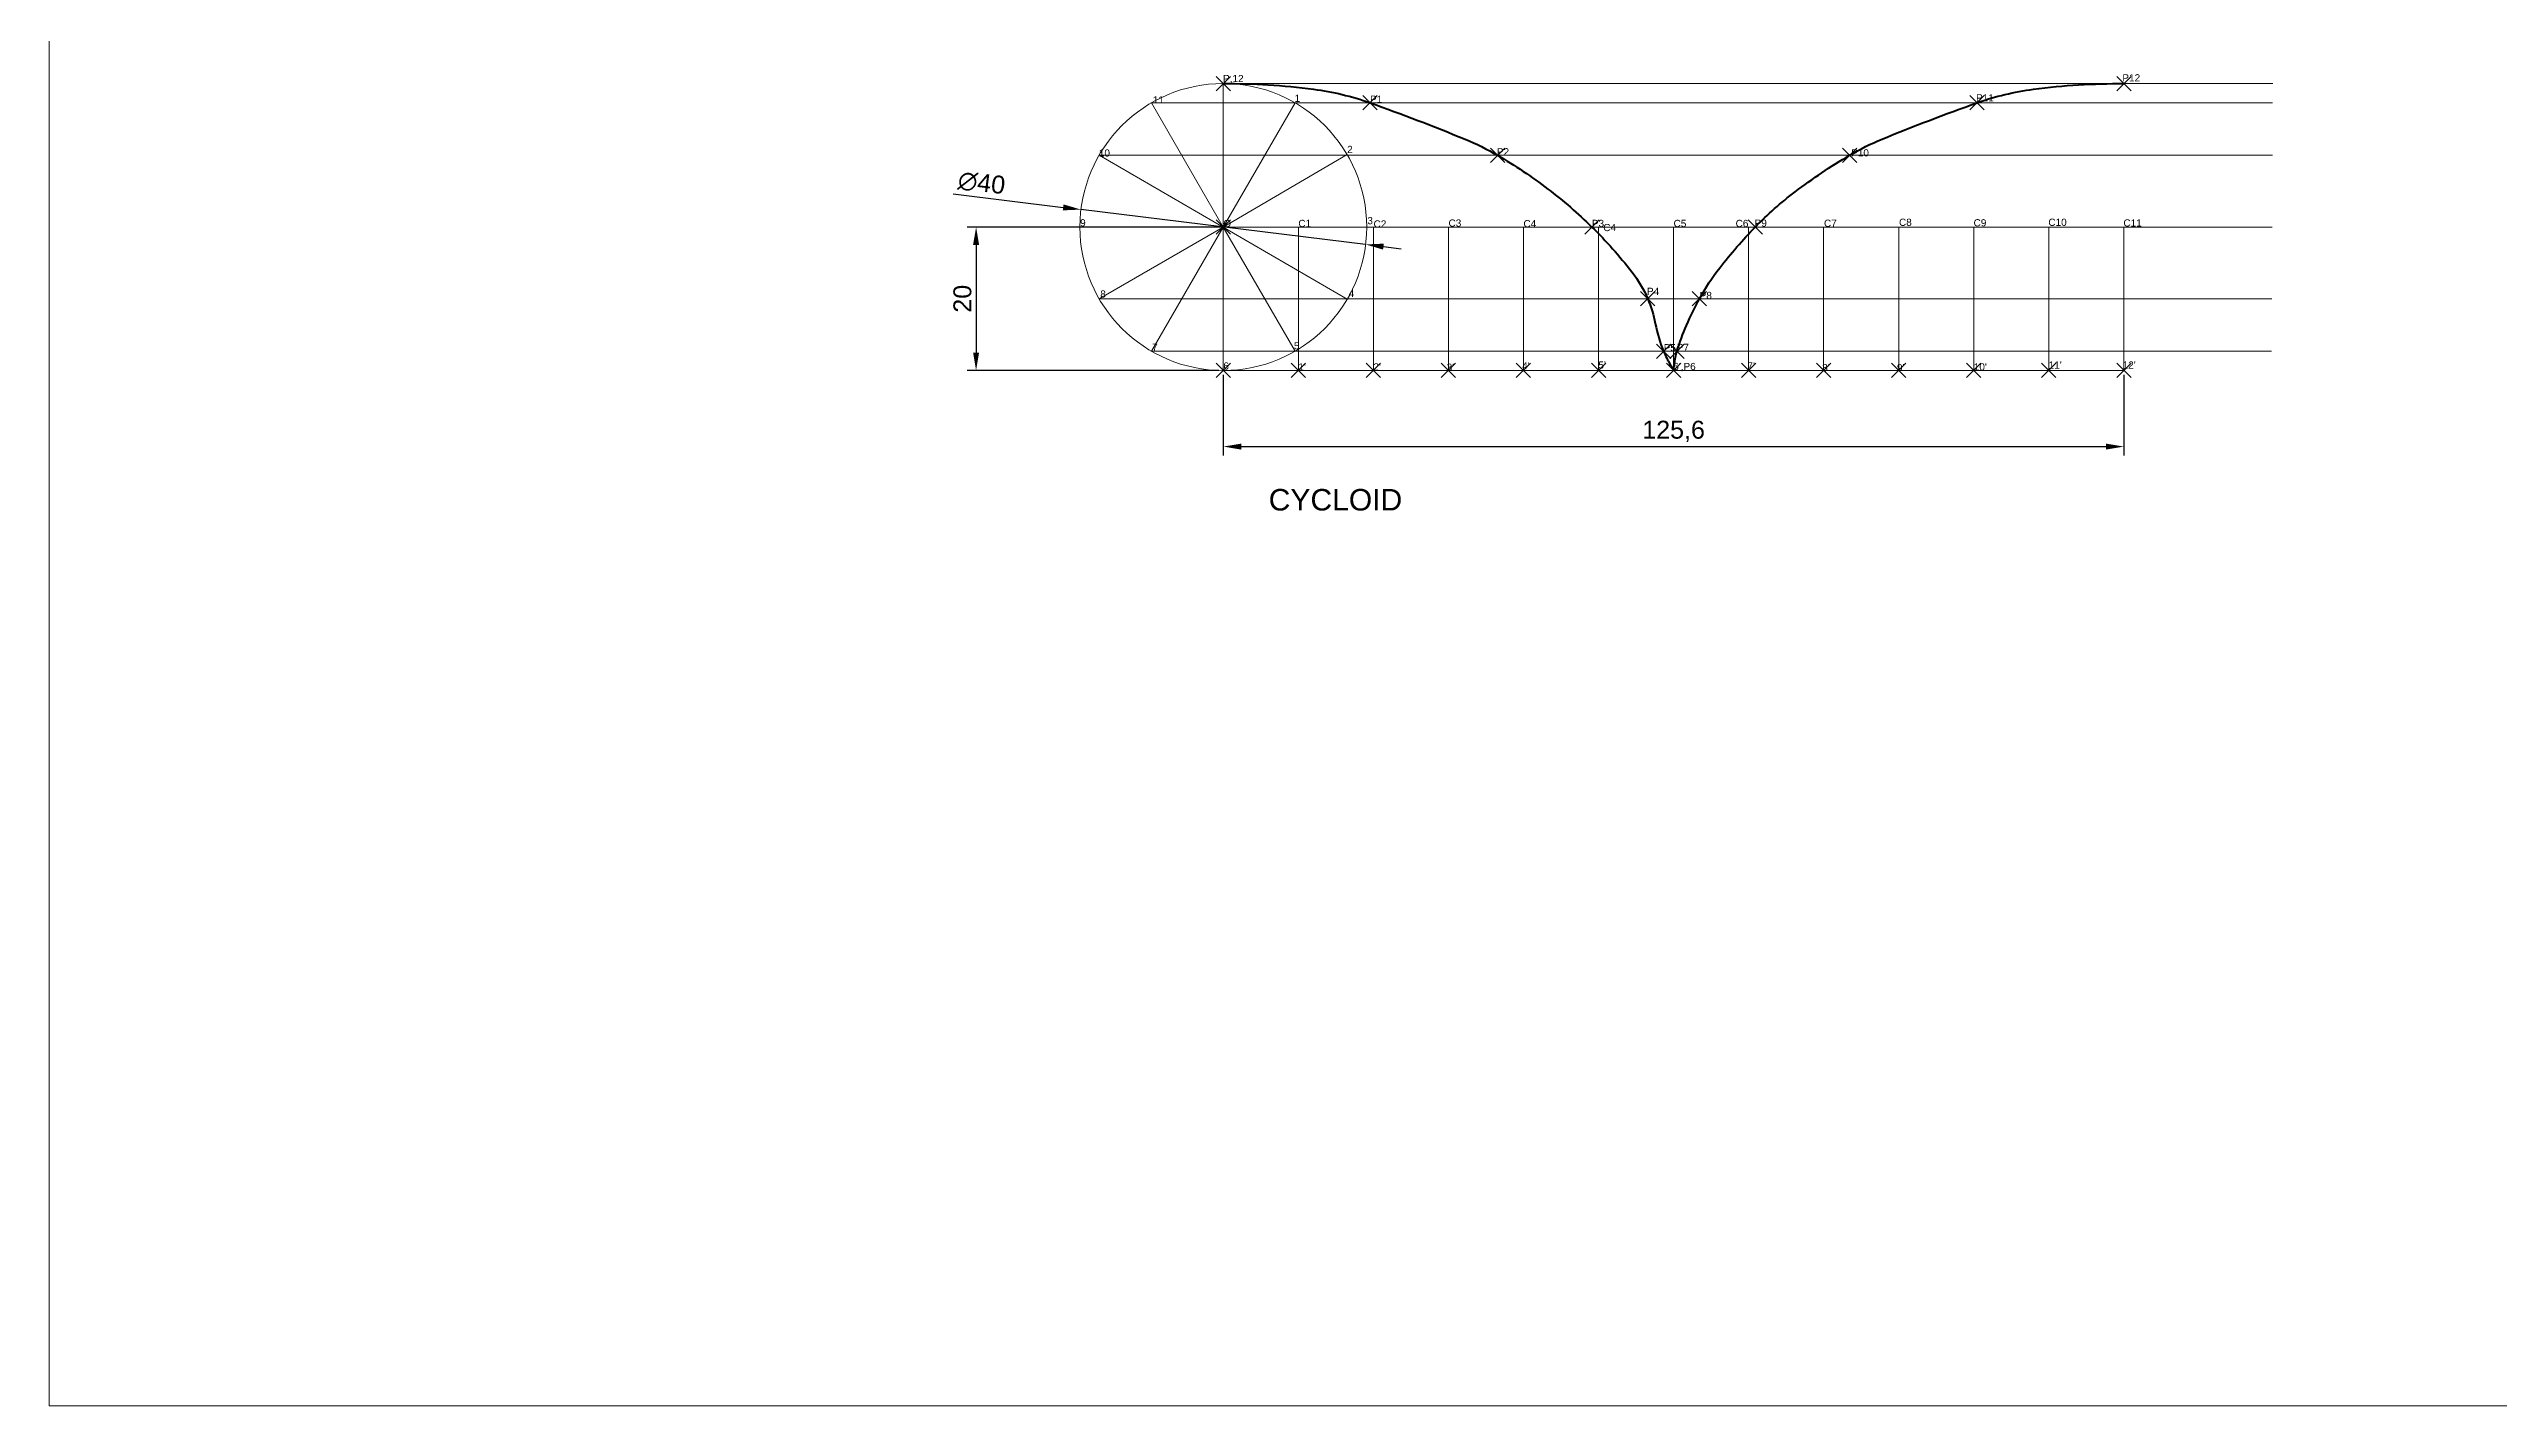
# Model space of a CAD drawing. Header units: millimetres. Extents: x 7 to 607, y 7 to 357.
# Drawn here: x 6.6 to 348.4, y 6.7 to 195.9 of the extents above; entities that cross this region are included whole.
import ezdxf

# ---------------------------------------------------------------- set-up
doc = ezdxf.new("R2010")
doc.units = ezdxf.units.MM
doc.header["$PDMODE"] = 3
doc.header["$PDSIZE"] = 1
doc.layers.get('0').update_dxf_attribs({"lineweight": 50})
for name, color, linetype, lineweight in [('dimensions', 140, 'Continuous', 30), ('Proj', 252, 'Continuous', 20), ('projectors', 220, 'Continuous', 5)]:
    doc.layers.add(name, color=color, linetype=linetype, lineweight=lineweight)
doc.styles.get("Standard").update_dxf_attribs({"font": 'arial.ttf'})
doc.dimstyles.new('ISO-25', dxfattribs={"dimtxt": 2.5, "dimasz": 2.5, "dimexe": 1.25, "dimexo": 0.625, "dimtad": 1, "dimtxsty": 'Standard', "dimcen": 2.5, "dimadec": 0, "dimazin": 0, "dimtfac": 1, "dimtmove": 0, "dimatfit": 3, "dimfxl": 1, "dimarcsym": 0})

# ---------------------------------------------------------------- blocks, each defined once
blk = doc.blocks.new('*D9')
at = {"layer": 'Defpoints', "color": 0, "transparency": 16777216}
for p in [(170.43, 171.07), (135.95, 151.07), (170.43, 151.07)]:
    blk.add_point(p, dxfattribs=at)
at = {"layer": 'dimensions', "color": 0, "lineweight": -2, "transparency": 16777216}
for p, q in [((169.8, 171.07), (134.7, 171.07)), ((135.95, 168.57), (135.95, 153.57)), ((169.8, 151.07), (134.7, 151.07))]:
    blk.add_line(p, q, dxfattribs=at)
at = {"layer": 'dimensions', "color": 0, "transparency": 16777216}
for points in [[(135.53, 168.57), (136.37, 168.57), (135.95, 171.07)], [(135.53, 153.57), (136.37, 153.57), (135.95, 151.07)]]:
    blk.add_solid(points, dxfattribs=at)
at = {"layer": 'dimensions', "color": 0, "transparency": 16777216, "insert": (134.05, 161.07), "char_height": 2.5, "attachment_point": 5, "rotation": 90}
blk.add_mtext('20', dxfattribs=at)
blk = doc.blocks.new('*D10')
at = {"layer": 'Defpoints', "color": 0, "transparency": 16777216}
for p in [(150.58, 173.5), (190.28, 168.64)]:
    blk.add_point(p, dxfattribs=at)
at = {"layer": 'dimensions', "color": 0, "lineweight": -2, "transparency": 16777216}
for p, q in [((132.74, 175.69), (148.09, 173.81)), ((190.28, 168.64), (150.58, 173.5)), ((192.76, 168.33), (195.24, 168.03))]:
    blk.add_line(p, q, dxfattribs=at)
at = {"layer": 'dimensions', "color": 0, "transparency": 16777216}
for points in [[(148.15, 174.22), (148.04, 173.39), (150.58, 173.5)], [(192.81, 168.75), (192.71, 167.92), (190.28, 168.64)]]:
    blk.add_solid(points, dxfattribs=at)
at = {"layer": 'dimensions', "color": 0, "transparency": 16777216, "insert": (136.72, 177.19), "char_height": 2.5, "attachment_point": 5, "rotation": 353.0138}
blk.add_mtext('∅40', dxfattribs=at)
blk = doc.blocks.new('*D11')
at = {"layer": 'Defpoints', "color": 0, "transparency": 16777216}
for p in [(170.43, 151.07), (296.03, 151.07), (296.03, 140.46)]:
    blk.add_point(p, dxfattribs=at)
at = {"layer": 'dimensions', "color": 0, "lineweight": -2, "transparency": 16777216}
for p, q in [((170.43, 150.45), (170.43, 139.21)), ((296.03, 150.45), (296.03, 139.21)), ((172.93, 140.46), (293.53, 140.46))]:
    blk.add_line(p, q, dxfattribs=at)
at = {"layer": 'dimensions', "color": 0, "transparency": 16777216}
for points in [[(172.93, 140.87), (172.93, 140.04), (170.43, 140.46)], [(293.53, 140.87), (293.53, 140.04), (296.03, 140.46)]]:
    blk.add_solid(points, dxfattribs=at)
at = {"layer": 'dimensions', "color": 0, "transparency": 16777216, "insert": (233.23, 142.58), "char_height": 2.5, "attachment_point": 5}
blk.add_mtext('125,6', dxfattribs=at)

msp = doc.modelspace()

# ---------------------------------------------------------------- linework, layer by layer
for points in [[(170.386, 191.071, -0.0337657), (183.003, 190.282, -0.0526872), (190.894, 188.391, -0.0124917), (204.149, 183.319, -0.0350815), (208.681, 181.071, -0.0299086), (215.699, 176.367, -0.0311991), (221.828, 171.071, -0.0335405), (227.388, 164.841, -0.0641477), (229.615, 161.071, -0.0530287), (230.68, 157.619, 0.0474379), (231.828, 153.75, 0.0246033), (232.272, 152.787, 0.0132872), (233.228, 151.071)], [(233.228, 151.071, -0.0148051), (233.496, 152.94, -0.0335574), (233.694, 153.75, -0.0248287), (235.036, 157.356, -0.0231228), (236.84, 161.071, -0.0408344), (239.664, 165.38, -0.0278312), (244.628, 171.071, -0.0369096), (250.181, 175.982, -0.0299248), (257.774, 181.071, -0.0350654), (262.309, 183.321, -0.0124995), (275.561, 188.391, -0.052613), (283.433, 190.279, -0.0336985), (296.028, 191.071)]]:
    msp.add_lwpolyline(points, format="xyb")
at = {"layer": 'Proj'}
msp.add_lwpolyline([(6.648, 6.707), (606.648, 6.707), (606.648, 356.707), (6.648, 356.707)], close=True, dxfattribs=at)
at = {"layer": 'projectors'}
for p, q in [((170.428, 171.071), (160.428, 188.391)), ((160.428, 188.391), (316.777, 188.391)), ((170.428, 171.071), (170.428, 191.071)), ((170.428, 191.071), (316.789, 191.071)), ((170.428, 171.071), (180.428, 188.391)), ((170.428, 171.071), (187.687, 181.175)), ((170.428, 171.071), (153.107, 181.071)), ((153.107, 181.071), (316.744, 181.071)), ((170.428, 171.071), (150.428, 171.071)), ((170.428, 171.071), (153.107, 161.071)), ((170.428, 171.071), (160.428, 153.75)), ((170.428, 151.071), (170.428, 171.071)), ((170.428, 171.071), (316.699, 171.071)), ((170.428, 171.071), (187.725, 161.031)), ((170.428, 171.071), (180.428, 153.75)), ((180.894, 151.071), (180.894, 171.071)), ((191.361, 151.071), (191.361, 171.071)), ((201.828, 151.071), (201.828, 171.071)), ((212.294, 151.071), (212.294, 171.071)), ((222.761, 151.071), (222.761, 171.071)), ((233.228, 151.071), (233.228, 171.071)), ((243.694, 151.071), (243.694, 171.071)), ((254.161, 151.071), (254.161, 171.071)), ((264.628, 151.071), (264.628, 171.071)), ((275.094, 151.071), (275.094, 171.071)), ((285.561, 151.071), (285.561, 171.071)), ((296.028, 151.071), (296.028, 171.071)), ((153.107, 161.071), (316.654, 161.071)), ((160.428, 153.75), (316.622, 153.75)), ((170.428, 151.071), (296.028, 151.071))]:
    msp.add_line(p, q, dxfattribs=at)
msp.add_circle((170.428, 171.071), 20, dxfattribs=at)
at = {"layer": 'projectors', "color": 80}
for p in [(170.428, 191.071), (296.028, 191.071), (190.894, 188.391), (275.561, 188.391), (208.681, 181.071), (257.774, 181.071), (221.828, 171.071), (244.628, 171.071), (229.615, 161.071), (236.84, 161.071), (231.828, 153.75), (233.694, 153.75), (233.228, 151.071)]:
    msp.add_point(p, dxfattribs=at)
at = {"layer": 'projectors'}
for p in [(170.428, 171.071), (170.428, 151.071), (180.894, 151.071), (191.361, 151.071), (201.828, 151.071), (212.294, 151.071), (222.761, 151.071), (243.694, 151.071), (254.161, 151.071), (264.628, 151.071), (275.094, 151.071), (285.561, 151.071), (296.028, 151.071)]:
    msp.add_point(p, dxfattribs=at)

# ---------------------------------------------------------------- texts
for s, height, p in [('P12', 1, (295.818, 191.369)), ('11', 1, (160.599, 188.306)), ('1', 1, (180.376, 188.506)), ('P1', 1, (190.894, 188.391)), ('P11', 1, (275.414, 188.582)), ('10', 1, (153.069, 180.885)), ('2', 1, (187.705, 181.386)), ('P2', 1, (208.583, 181.056)), ('P10', 1, (257.988, 180.919)), ('9', 1, (150.459, 171.158)), ('O', 1, (170.428, 171.071)), ('C1', 1, (180.894, 171.071)), ('3', 1, (190.516, 171.459)), ('C2', 1, (191.386, 170.995)), ('C3', 1, (201.837, 171.123)), ('C4', 1, (212.286, 171.033)), ('P3', 1, (221.828, 171.071)), ('C4', 1, (223.424, 170.497)), ('C5', 1, (233.225, 171.072)), ('C6', 1, (241.878, 171.071)), ('P9', 1, (244.532, 171.112)), ('C7', 1, (254.202, 171.094)), ('C8', 1, (264.665, 171.229)), ('C9', 1, (275.068, 171.161)), ('C10', 1, (285.494, 171.228)), ('C11', 1, (295.965, 171.137)), ('8', 1, (153.27, 161.23)), ('4', 1, (187.906, 161.331)), ('P4', 1, (229.511, 161.602)), ('P8', 1, (236.862, 161.026)), ('7', 1, (160.498, 153.81)), ('5', 1, (180.276, 154.01)), ('P5', 1, (231.851, 153.74)), ('P7', 1, (233.666, 153.789)), ('6', 1, (170.437, 151.203)), ("1'", 1, (180.894, 151.071)), ("2'", 1, (191.361, 151.071)), ("3'", 1, (201.577, 151.028)), ("4'", 1, (212.11, 151.226)), ("5'", 1, (222.742, 151.325)), ("6',P6", 1, (233.176, 151.127)), ("7'", 1, (243.526, 151.223)), ("8'", 1, (253.954, 150.969)), ("9'", 1, (264.382, 150.969)), ("10'", 1, (275.094, 151.071)), ("11'", 1, (285.543, 151.327)), ("12'", 1, (295.861, 151.327)), ('CYCLOID', 3, (176.758, 131.548))]:
    msp.add_text(s, height=height).set_placement(p)
at = {"layer": 'projectors', "insert": (170.386, 192.27), "char_height": 1, "attachment_point": 1}
msp.add_mtext_dynamic_manual_height_columns('{\\C0;P,12}', width=1, gutter_width=5, heights=[0], dxfattribs=at)

# ---------------------------------------------------------------- dimensions: what is measured, and where the dimension line sits
at = {"layer": 'dimensions'}
dim = msp.add_diameter_dim_2p(p1=(190.279, 168.638), p2=(150.576, 173.503), dimstyle='ISO-25', dxfattribs=at)
dim.commit()
dim.dimension.update_dxf_attribs({"geometry": '*D10', "text_midpoint": (136.484, 175.23), "dimtype": 163})
dim = msp.add_linear_dim(base=(135.949, 151.071), p1=(170.428, 171.071), p2=(170.428, 151.071), angle=90, dimstyle='ISO-25', dxfattribs=at)
dim.commit()
dim.dimension.update_dxf_attribs({"geometry": '*D9', "text_midpoint": (134.048, 161.071)})
dim = msp.add_linear_dim(base=(296.028, 140.457), p1=(170.428, 151.071), p2=(296.028, 151.071), dimstyle='ISO-25', dxfattribs=at)
dim.commit()
dim.dimension.update_dxf_attribs({"geometry": '*D11', "text_midpoint": (233.228, 142.584)})

doc.saveas('drawing.dxf')
